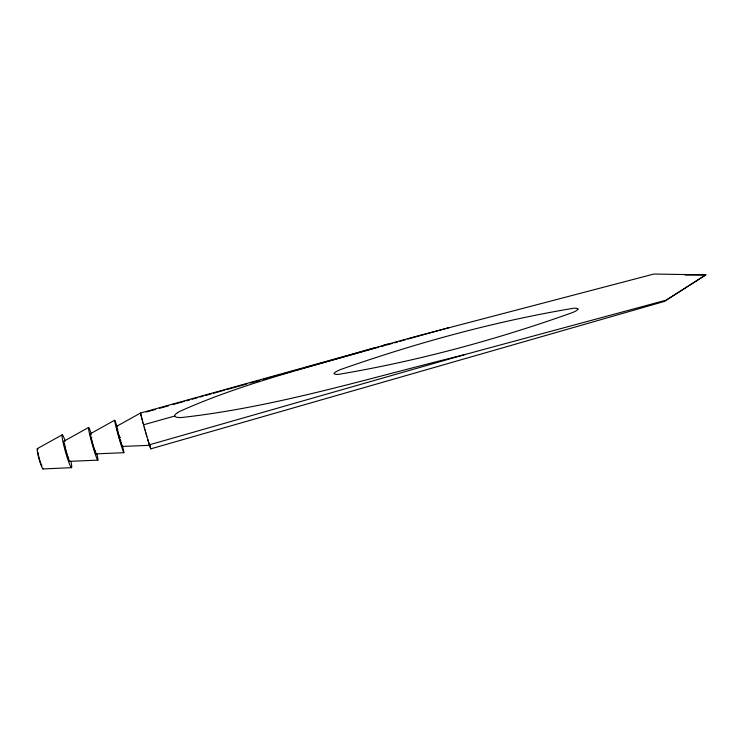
<?xml version="1.0" encoding="UTF-8"?>
<svg xmlns="http://www.w3.org/2000/svg" width="743" height="743" viewBox="0 0 743 743"><rect width="100%" height="100%" fill="white"/><g stroke="black" fill="none" stroke-linecap="round" stroke-linejoin="round"><path stroke-width="1.11" d="M121.397 443.952L121.165 442.512M119.642 438.797L122.103 446.45L121.824 444.695M147.523 438.667L150.755 448.856L664.131 301.5L705.85 274.864L653.868 274.046L414.91 336.681L140.464 413.062L116.437 426.454L118.248 433.847M664.131 301.5L705.85 274.864L685.092 274.994M177.447 412.764L177.856 412.504A37.661 35.803 -6.7 0 1 179.62 411.464C242.153 383.249 309.552 367.451 375.029 347.64M90.377 433.763L114.673 420.204M37.354 448.614L62.217 434.822M64.009 441.147L88.593 427.476M465.508 354.383L149.389 444.816L149.603 445.336L149.445 444.537M144.393 427.754L143.566 424.801L174.568 416.08L176.082 417.12A14.312 13.402 -4.5 0 0 178.812 417.482L179.295 417.529A37.169 34.605 -2.2 0 0 181.376 417.547C276.47 406.969 368.667 378.085 461.357 355.498L665.217 300.404M146.269 412.012L155.213 409.514M159.68 408.269L168.624 405.78M173.091 404.526L184.273 401.415M186.512 400.793L189.864 399.855M192.093 399.232L197.684 397.672M199.923 397.05L203.276 396.112M205.505 395.49L211.096 393.939M213.334 393.307L224.507 390.196M226.745 389.573L246.862 383.964M250.215 383.026L259.158 380.537M263.626 379.292L266.978 378.354M269.217 377.732L274.808 376.172M277.037 375.549L280.39 374.611M282.628 373.989L288.219 372.429M290.448 371.806L293.801 370.878M296.039 370.246L301.63 368.695M303.859 368.073L378.744 347.185M380.983 346.563L384.335 345.634M386.574 345.012L392.155 343.452M394.394 342.829L397.746 341.891M399.985 341.269L405.576 339.709M407.805 339.087L449.162 327.561M383.602 345.254L387.874 344.074M69.666 461.357L97.862 460.14M43.029 468.944L71.412 467.681M96.079 453.862L123.877 452.691M122.103 446.45L149.603 445.326M116.447 426.454L116.967 427.606M121.36 443.933L120.793 442.494M117.245 429.073L117.765 430.466M140.622 413.387L140.687 413.563M149.278 444.49L148.814 443.023M117.533 429.268L117.691 429.779M120.459 441.472L120.069 440.218M118.286 432.082L118.49 432.732M148.414 441.676L148.619 442.382M147.903 439.977L148.256 441.156M119.744 439.512L119.205 437.311M147.671 439.187L146.668 435.742M119.539 438.825L117.951 433.141M146.213 434.163L146.808 436.225M119.121 434.869L119.335 435.602M145.749 432.556L146.492 435.147M145.201 430.606L145.851 432.918M144.829 429.324L145.284 430.931M144.207 427.104L144.866 429.435M119.001 436.578L118.601 435.157M149.529 444.463L150.755 448.856M143.185 423.426L143.566 424.81M119.818 436.94L120.013 437.646M142.665 421.56L143.26 423.696M119.744 437.051L119.939 437.738M142.396 420.547L142.805 422.052M142.08 419.396L142.433 420.696M142.127 419.581L140.464 413.062L140.78 414.492M141.653 417.807L141.885 418.671M141.244 416.275L140.919 415.012M118.081 433.197L117.756 431.952M120.617 440.302L120.775 440.905M121.23 442.224L121.499 443.32M117.617 431.367L117.143 429.11M174.568 416.08L175.19 414.575A13.876 13.086 -6 0 1 177.466 412.792M96.051 452.793A10.448 0.65 74.2 0 1 92.522 443.757A10.448 0.65 74.2 0 1 91.027 434.887M122.437 445.781A16.885 0.641 74.2 0 1 122.298 448.763A16.885 0.641 74.2 0 1 115.481 424.643A16.885 0.641 74.2 0 1 116.995 426.547M95.364 450.657A7.839 0.492 74.2 0 1 93.748 447.277A7.839 0.492 74.2 0 1 91.129 437.274M91.668 437.348A7.839 0.492 74.2 0 1 91.826 437.757M69.861 461.031A10.504 0.919 74.2 0 1 65.83 450.899A10.504 0.919 74.2 0 1 64.511 441.676M96.943 454.019A16.978 1.059 74.2 0 1 95.81 455.747A16.978 1.059 74.2 0 1 89.076 431.757A16.978 1.059 74.2 0 1 91.25 433.754M68.774 458.617A7.885 0.687 74.2 0 1 66.146 451.168A7.885 0.687 74.2 0 1 64.65 443.85M43.326 468.378A10.569 1.189 74.2 0 1 39.026 458.858A10.569 1.189 74.2 0 1 37.949 449.125M70.938 461.431A17.08 1.495 74.2 0 1 69.201 463.335A17.08 1.495 74.2 0 1 62.44 439.206A17.08 1.495 74.2 0 1 65.226 441.054M41.961 466.01A7.922 0.892 74.2 0 1 39.546 459.583A7.922 0.892 74.2 0 1 37.949 452.218M578.063 309.042L577.051 310.184A15.101 13.133 38.1 0 1 576.744 310.398A25.866 22.485 37.4 0 1 574.943 311.419L574.543 311.633A63.759 55.223 34.7 0 1 572.862 312.441C496.918 339.57 418.337 360.884 338.808 374.323A29.116 27.045 20.7 0 1 336.616 374.388A16.095 15.018 21.2 0 1 335.882 374.361L333.932 373.72L335.167 372.234A16.197 15.241 23.5 0 1 335.539 372.002A27.853 26.284 25 0 1 337.647 370.859L338.121 370.618A69.796 66.433 31.6 0 1 340.071 369.717C415.959 343.034 494.281 321.487 573.652 308.234A27.76 24.287 40.7 0 1 575.611 308.196A15.222 13.29 40 0 1 576.262 308.234L578.063 309.042"/></g></svg>
